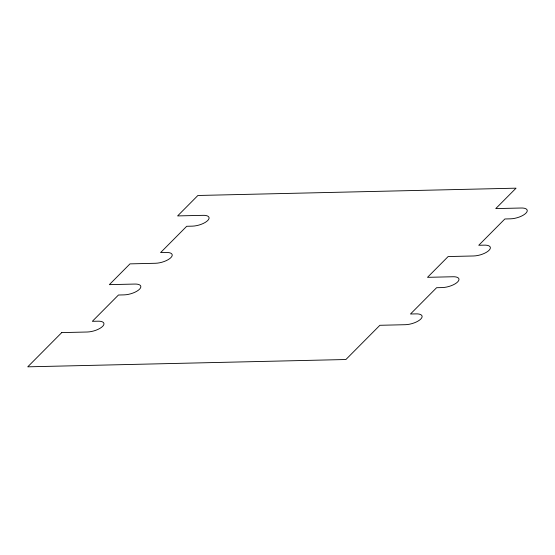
<?xml version="1.0" encoding="UTF-8"?>
<svg xmlns="http://www.w3.org/2000/svg" width="555" height="555" viewBox="0 0 555 555"><rect width="100%" height="100%" fill="white"/><g stroke="black" fill="none" stroke-linecap="round" stroke-linejoin="round"><path stroke-width="0.83" d="M61.737 332.605L27.75 366.827L345.904 359.515L379.884 325.292L405.337 324.703A11.787 4.509 -16 0 0 420.954 318.868A11.787 4.509 -16 0 0 415.424 313.894L410.492 314.005L436.612 287.705L442.21 287.58A11.787 4.509 -16 0 0 457.826 281.739A11.787 4.509 -16 0 0 452.29 276.765L427.51 277.333L448.142 256.556L473.595 255.973A11.787 4.509 -16 0 0 489.212 250.132A11.787 4.509 -16 0 0 483.676 245.157L478.75 245.275L504.863 218.975L510.475 218.83A11.787 4.509 -16 0 0 526.078 213.009A11.787 4.509 -16 0 0 520.548 208.028L495.761 208.597L516.053 188.173L197.899 195.485L177.614 215.916L202.395 215.347A11.787 4.509 -16 0 1 207.924 220.321A11.787 4.509 -16 0 1 192.321 226.149L186.709 226.287L160.596 252.587L165.522 252.476A11.787 4.509 -16 0 1 171.058 257.451A11.787 4.509 -16 0 1 155.456 263.271L129.988 263.875L109.356 284.646L134.144 284.077A11.787 4.509 -16 0 1 139.673 289.051A11.787 4.509 -16 0 1 124.07 294.878L118.458 295.017L92.338 321.317L97.271 321.206A11.787 4.509 -16 0 1 102.8 326.18A11.787 4.509 -16 0 1 87.197 332.008L61.737 332.605"/></g></svg>
